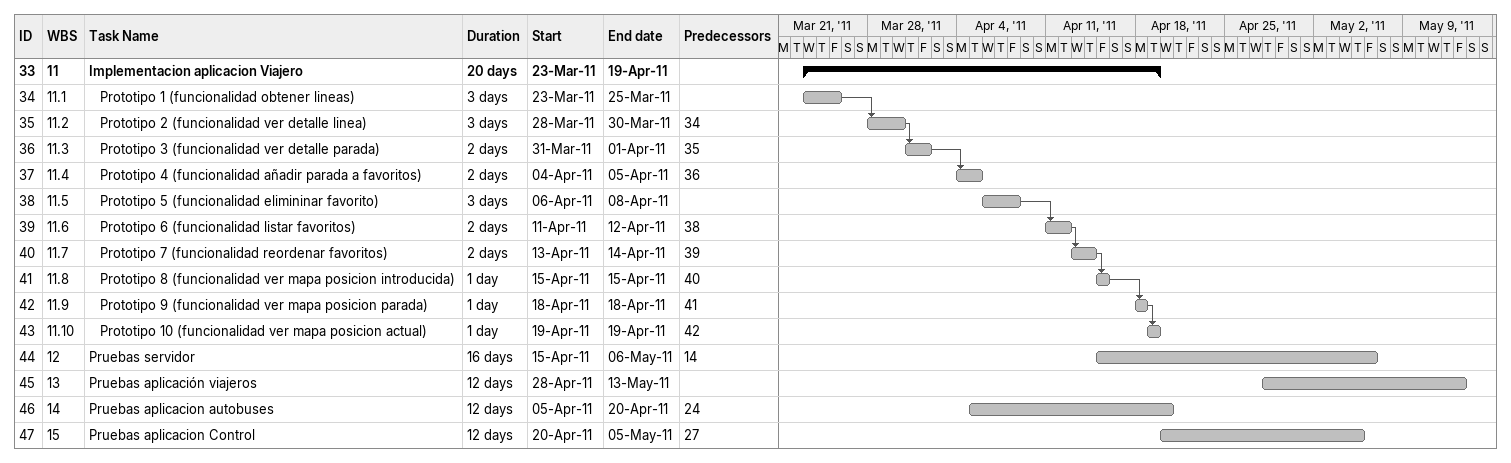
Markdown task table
| ID | WBS | Task | Duration | Start | Finish | Predecessors |
|---|---|---|---|---|---|---|
| 33 | 11 | **Implementacion aplicacion Viajero** | 20d | 2011-03-23 | 2011-04-19 |  |
| 34 | 11.1 | Prototipo 1 (funcionalidad obtener lineas) | 3d | 2011-03-23 | 2011-03-25 |  |
| 35 | 11.2 | Prototipo 2 (funcionalidad ver detalle linea) | 3d | 2011-03-28 | 2011-03-30 | 34 |
| 36 | 11.3 | Prototipo 3 (funcionalidad ver detalle parada) | 2d | 2011-03-31 | 2011-04-01 | 35 |
| 37 | 11.4 | Prototipo 4 (funcionalidad añadir parada a favoritos) | 2d | 2011-04-04 | 2011-04-05 | 36 |
| 38 | 11.5 | Prototipo 5 (funcionalidad elimininar favorito) | 3d | 2011-04-06 | 2011-04-08 |  |
| 39 | 11.6 | Prototipo 6 (funcionalidad listar favoritos) | 2d | 2011-04-11 | 2011-04-12 | 38 |
| 40 | 11.7 | Prototipo 7 (funcionalidad reordenar favoritos) | 2d | 2011-04-13 | 2011-04-14 | 39 |
| 41 | 11.8 | Prototipo 8 (funcionalidad ver mapa posicion introducida) | 1d | 2011-04-15 | 2011-04-15 | 40 |
| 42 | 11.9 | Prototipo 9 (funcionalidad ver mapa posicion parada) | 1d | 2011-04-18 | 2011-04-18 | 41 |
| 43 | 11.10 | Prototipo 10 (funcionalidad ver mapa posicion actual) | 1d | 2011-04-19 | 2011-04-19 | 42 |
| 44 | 12 | Pruebas servidor | 16d | 2011-04-15 | 2011-05-06 | 14 |
| 45 | 13 | Pruebas aplicación viajeros | 12d | 2011-04-28 | 2011-05-13 |  |
| 46 | 14 | Pruebas aplicacion autobuses | 12d | 2011-04-05 | 2011-04-20 | 24 |
| 47 | 15 | Pruebas aplicacion Control | 12d | 2011-04-20 | 2011-05-05 | 27 |
